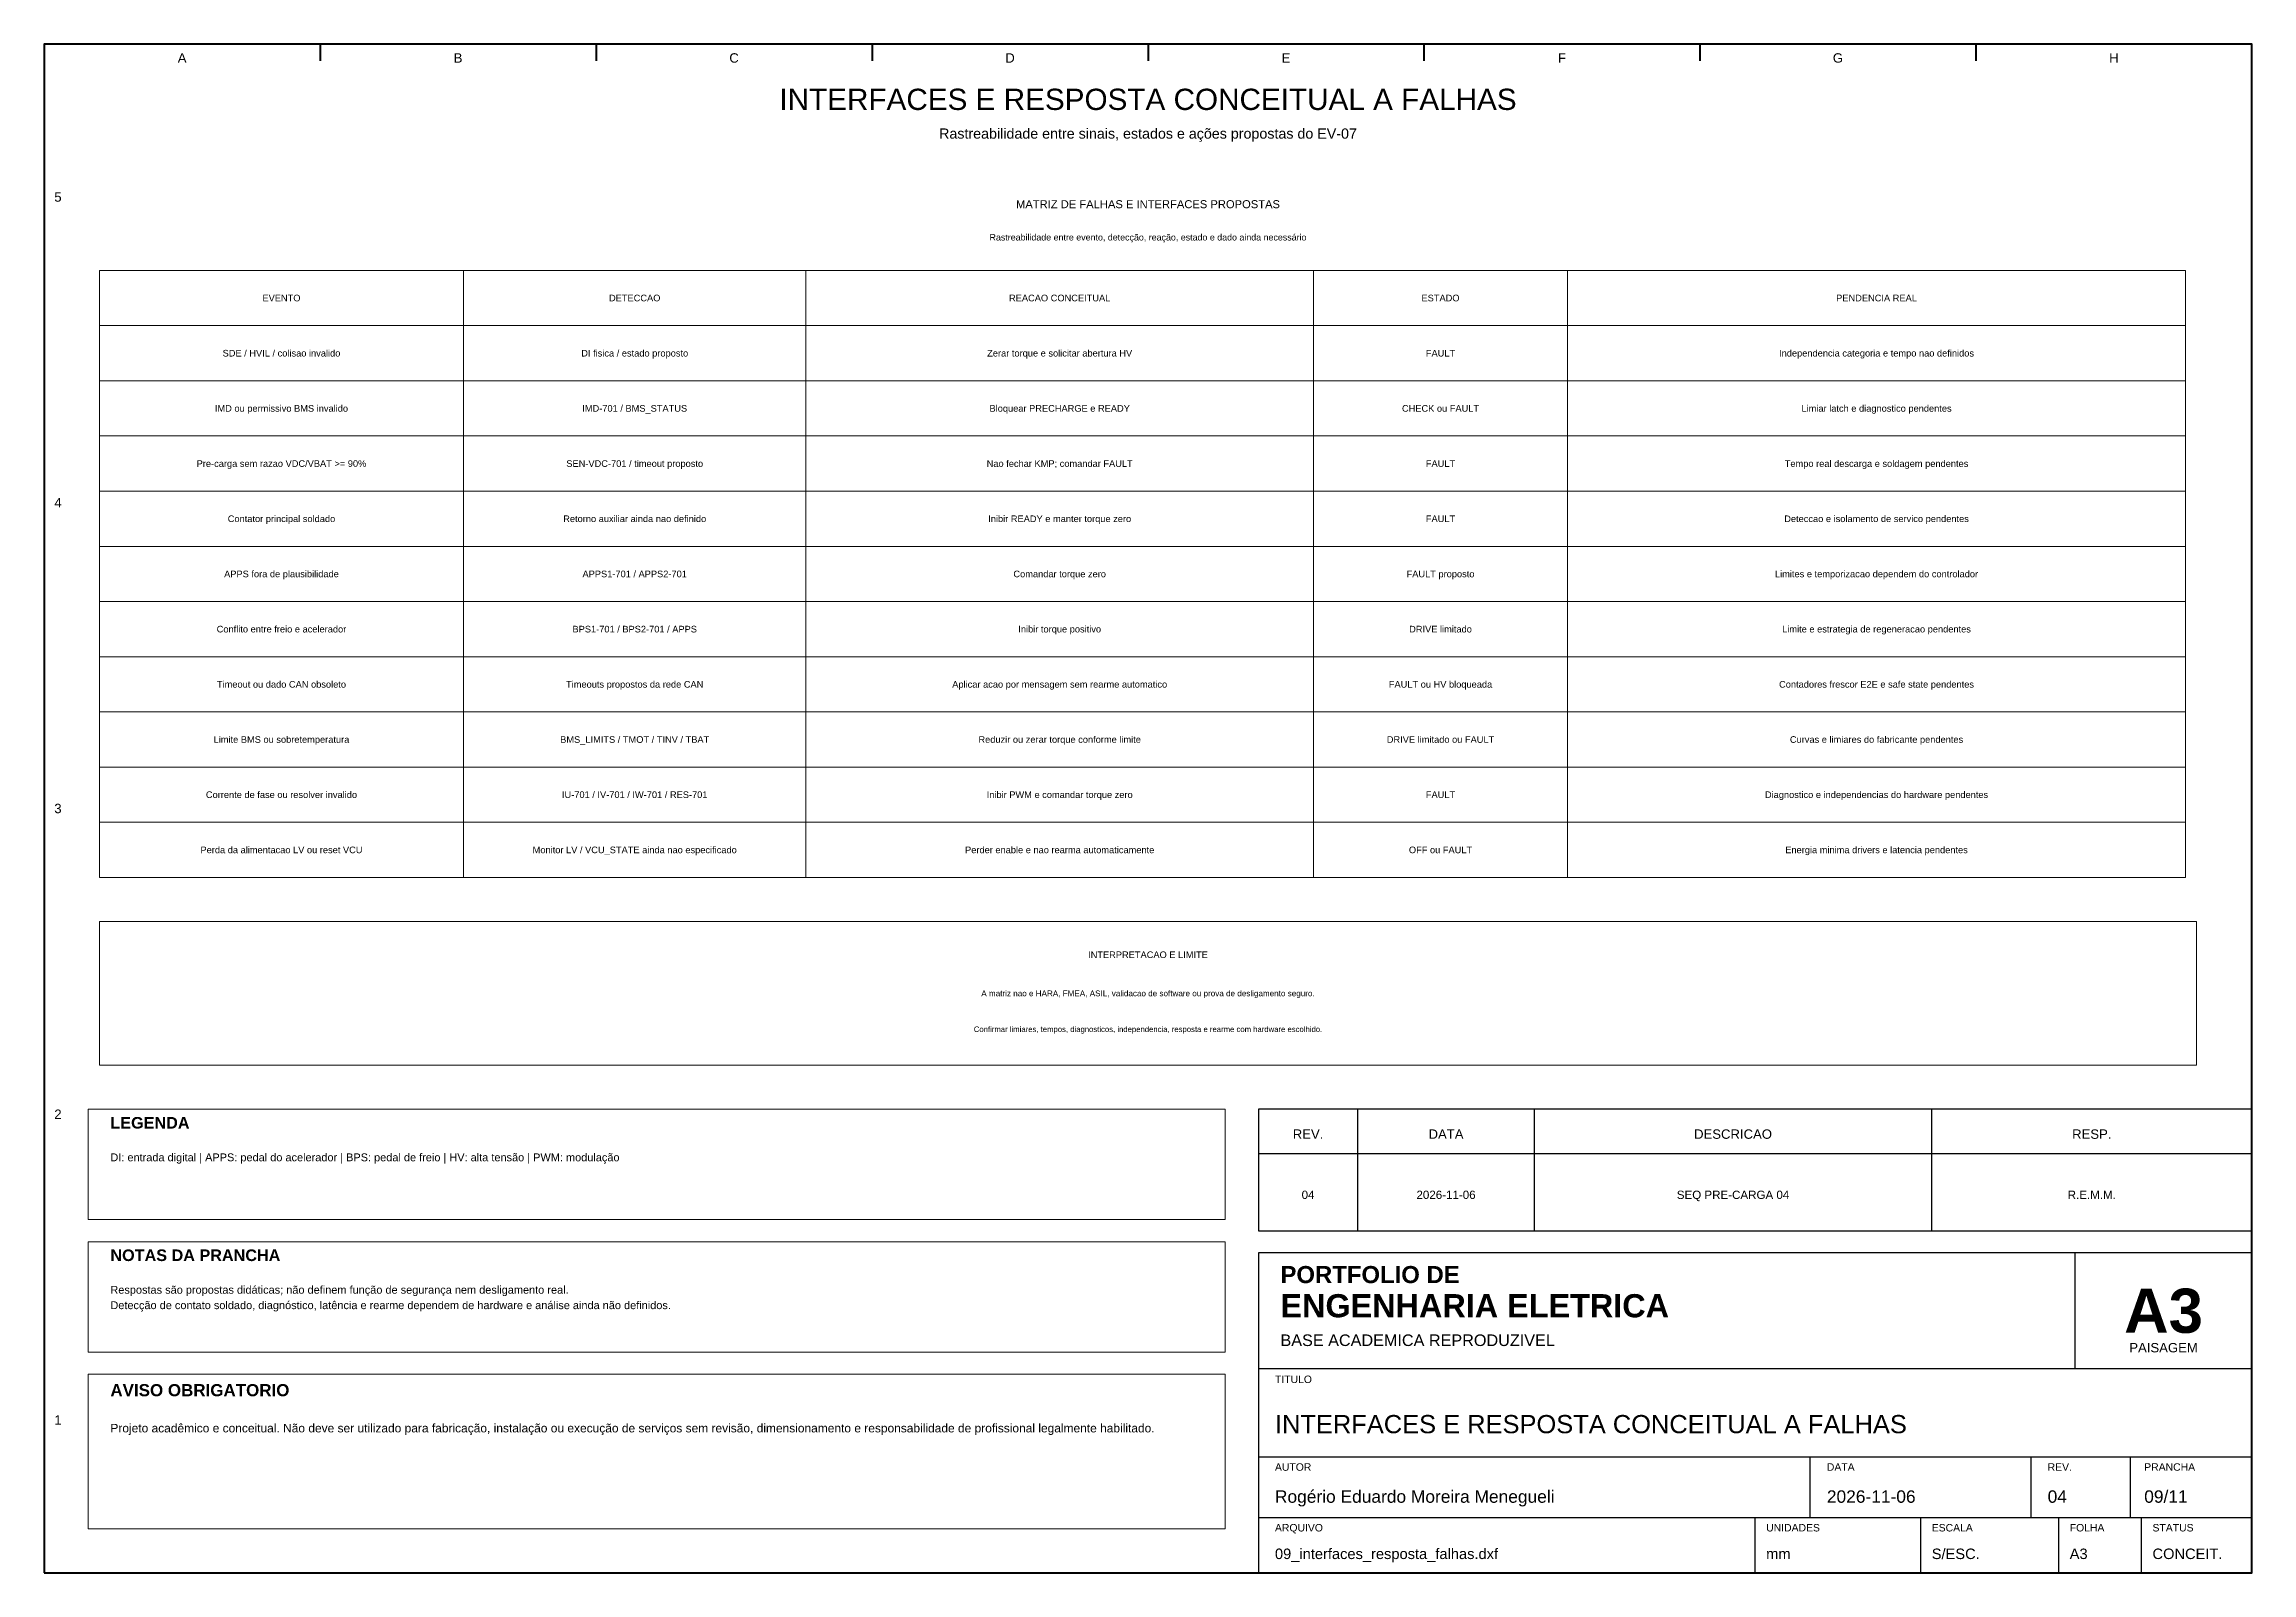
# Model space of a CAD drawing. Header units: millimetres. Extents: x 10 to 410, y 10 to 287.
import ezdxf
from ezdxf.enums import TextEntityAlignment as Align

# ---------------------------------------------------------------- set-up
doc = ezdxf.new("R2010")
doc.units = ezdxf.units.MM
for name, color, linetype, lineweight in [('00_MOLDURA', 7, 'CONTINUOUS', 50), ('01_CARIMBO', 7, 'CONTINUOUS', 25), ('02_TEXTO', 7, 'CONTINUOUS', 18), ('06_COMANDO', 94, 'CONTINUOUS', 25), ('12_LEGENDA', 7, 'CONTINUOUS', 18), ('13_NOTAS', 7, 'CONTINUOUS', 18)]:
    doc.layers.add(name, color=color, linetype=linetype, lineweight=lineweight)
doc.styles.add('PORTFOLIO_TEXTO', font='arial.ttf')
doc.styles.add('PORTFOLIO_TITULO', font='arialbd.ttf', dxfattribs={"width": 0.92})

# ---------------------------------------------------------------- blocks, each defined once
blk = doc.blocks.new('CARIMBO_A3')
at = {"layer": '01_CARIMBO'}
for p, q in [((148, 37), (148, 58)), ((0, 37), (180, 37)), ((0, 21), (180, 21)), ((100, 10), (100, 21)), ((140, 10), (140, 21)), ((158, 10), (158, 21)), ((0, 10), (180, 10)), ((90, 0), (90, 10)), ((120, 0), (120, 10)), ((145, 0), (145, 10)), ((160, 0), (160, 10))]:
    blk.add_line(p, q, dxfattribs=at)
blk.add_lwpolyline([(0, 0), (180, 0), (180, 58), (0, 58)], close=True, dxfattribs=at)
at = {"layer": '01_CARIMBO', "style": 'PORTFOLIO_TEXTO'}
for s, p in [('TITULO', (3, 34.4)), ('AUTOR', (3, 18.5)), ('DATA', (103, 18.5)), ('REV.', (143, 18.5)), ('PRANCHA', (160.5, 18.5)), ('ARQUIVO', (3, 7.5)), ('UNIDADES', (92, 7.5)), ('ESCALA', (122, 7.5)), ('FOLHA', (147, 7.5)), ('STATUS', (162, 7.5))]:
    blk.add_text(s, height=1.35, dxfattribs=at).set_placement(p)
at = {"layer": '02_TEXTO'}
for s, height, style, p in [('PORTFOLIO DE', 3.1, 'PORTFOLIO_TITULO', (4, 52.5)), ('ENGENHARIA ELETRICA', 4.2, 'PORTFOLIO_TITULO', (4, 46.3)), ('BASE ACADEMICA REPRODUZIVEL', 2.1, 'PORTFOLIO_TEXTO', (4, 41.1))]:
    blk.add_text(s, height=height, dxfattribs=dict(at, style=style)).set_placement(p)
for s, height, style, p in [('A3', 8, 'PORTFOLIO_TITULO', (164, 47.5)), ('PAISAGEM', 1.7, 'PORTFOLIO_TEXTO', (164, 40.8))]:
    blk.add_text(s, height=height, dxfattribs=dict(at, style=style)).set_placement(p, align=Align.MIDDLE_CENTER)
at = {"layer": '02_TEXTO', "style": 'PORTFOLIO_TEXTO'}
for tag, p, height in [('TITULO', (3, 25.3), 3.3), ('AUTOR', (3, 12.7), 2.25), ('DATA', (103, 12.7), 2.25), ('REVISAO', (143, 12.7), 2.25), ('PRANCHA', (160.5, 12.7), 2.25), ('ARQUIVO', (3, 2.5), 1.9), ('UNIDADES', (92, 2.5), 1.9), ('ESCALA', (122, 2.5), 1.9), ('FOLHA', (147, 2.5), 1.9), ('STATUS', (162, 2.5), 1.9)]:
    blk.add_attdef(tag, p, '', height=height, dxfattribs=at)

msp = doc.modelspace()

# ---------------------------------------------------------------- linework, layer by layer
at = {"layer": '00_MOLDURA'}
for p, q in [((60, 287), (60, 284)), ((110, 287), (110, 284)), ((160, 287), (160, 284)), ((210, 287), (210, 284)), ((260, 287), (260, 284)), ((310, 287), (310, 284)), ((360, 287), (360, 284))]:
    msp.add_line(p, q, dxfattribs=at)
msp.add_lwpolyline([(10, 10), (410, 10), (410, 287), (10, 287)], close=True, dxfattribs=at)
at = {"layer": '01_CARIMBO'}
for p, q in [((248, 72), (248, 94)), ((280, 72), (280, 94)), ((352, 72), (352, 94)), ((230, 86), (410, 86))]:
    msp.add_line(p, q, dxfattribs=at)
msp.add_lwpolyline([(230, 72), (410, 72), (410, 94), (230, 94)], close=True, dxfattribs=at)
at = {"layer": '12_LEGENDA'}
for p, q in [((86, 136), (86, 246)), ((148, 136), (148, 246)), ((240, 136), (240, 246)), ((286, 136), (286, 246)), ((20, 236), (398, 236)), ((20, 226), (398, 226)), ((20, 216), (398, 216)), ((20, 206), (398, 206)), ((20, 196), (398, 196)), ((20, 186), (398, 186)), ((20, 176), (398, 176)), ((20, 166), (398, 166)), ((20, 156), (398, 156)), ((20, 146), (398, 146))]:
    msp.add_line(p, q, dxfattribs=at)
for points in [[(20, 136), (398, 136), (398, 246), (20, 246)], [(18, 74), (224, 74), (224, 94), (18, 94)]]:
    msp.add_lwpolyline(points, close=True, dxfattribs=at)
at = {"layer": '13_NOTAS'}
for points in [[(20, 102), (400, 102), (400, 128), (20, 128)], [(18, 50), (224, 50), (224, 70), (18, 70)], [(18, 18), (224, 18), (224, 46), (18, 46)]]:
    msp.add_lwpolyline(points, close=True, dxfattribs=at)

# ---------------------------------------------------------------- block references
at = {"layer": '01_CARIMBO'}
msp.add_blockref('CARIMBO_A3', (230, 10), dxfattribs=at).add_auto_attribs({'TITULO': 'INTERFACES E RESPOSTA CONCEITUAL A FALHAS', 'AUTOR': 'Rogério Eduardo Moreira Menegueli', 'DATA': '2026-11-06', 'REVISAO': '04', 'PRANCHA': '09/11', 'ARQUIVO': '09_interfaces_resposta_falhas.dxf', 'UNIDADES': 'mm', 'ESCALA': 'S/ESC.', 'FOLHA': 'A3', 'STATUS': 'CONCEIT.'})

# ---------------------------------------------------------------- texts
at = {"layer": '00_MOLDURA', "style": 'PORTFOLIO_TEXTO'}
for s, p in [('A', (35, 284.5)), ('B', (85, 284.5)), ('C', (135, 284.5)), ('D', (185, 284.5)), ('E', (235, 284.5)), ('F', (285, 284.5)), ('G', (335, 284.5)), ('H', (385, 284.5)), ('5', (12.5, 259.3)), ('4', (12.5, 203.9)), ('3', (12.5, 148.5)), ('2', (12.5, 93.1)), ('1', (12.5, 37.7))]:
    msp.add_text(s, height=1.7, dxfattribs=at).set_placement(p, align=Align.MIDDLE_CENTER)
at = {"layer": '01_CARIMBO', "style": 'PORTFOLIO_TEXTO'}
for s, p in [('REV.', (239, 89.5)), ('DATA', (264, 89.5)), ('DESCRICAO', (316, 89.5)), ('RESP.', (381, 89.5))]:
    msp.add_text(s, height=1.7, dxfattribs=at).set_placement(p, align=Align.MIDDLE_CENTER)
at = {"layer": '02_TEXTO', "style": 'PORTFOLIO_TEXTO'}
for s, height, p in [('INTERFACES E RESPOSTA CONCEITUAL A FALHAS', 3.85, (210, 277)), ('Rastreabilidade entre sinais, estados e ações propostas do EV-07', 1.85, (210, 270.8)), ('Rastreabilidade entre evento, detecção, reação, estado e dado ainda necessário', 1.15, (210, 252)), ('SDE / HVIL / colisao invalido', 1.2, (53, 231)), ('DI fisica / estado proposto', 1.2, (117, 231)), ('Zerar torque e solicitar abertura HV', 1.2, (194, 231)), ('FAULT', 1.2, (263, 231)), ('Independencia categoria e tempo nao definidos', 1.2, (342, 231)), ('IMD ou permissivo BMS invalido', 1.2, (53, 221)), ('IMD-701 / BMS_STATUS', 1.2, (117, 221)), ('Bloquear PRECHARGE e READY', 1.2, (194, 221)), ('CHECK ou FAULT', 1.2, (263, 221)), ('Limiar latch e diagnostico pendentes', 1.2, (342, 221)), ('Pre-carga sem razao VDC/VBAT >= 90%', 1.2, (53, 211)), ('SEN-VDC-701 / timeout proposto', 1.2, (117, 211)), ('Nao fechar KMP; comandar FAULT', 1.2, (194, 211)), ('FAULT', 1.2, (263, 211)), ('Tempo real descarga e soldagem pendentes', 1.2, (342, 211)), ('Contator principal soldado', 1.2, (53, 201)), ('Retorno auxiliar ainda nao definido', 1.2, (117, 201)), ('Inibir READY e manter torque zero', 1.2, (194, 201)), ('FAULT', 1.2, (263, 201)), ('Deteccao e isolamento de servico pendentes', 1.2, (342, 201)), ('APPS fora de plausibilidade', 1.2, (53, 191)), ('APPS1-701 / APPS2-701', 1.2, (117, 191)), ('Comandar torque zero', 1.2, (194, 191)), ('FAULT proposto', 1.2, (263, 191)), ('Limites e temporizacao dependem do controlador', 1.2, (342, 191)), ('Conflito entre freio e acelerador', 1.2, (53, 181)), ('BPS1-701 / BPS2-701 / APPS', 1.2, (117, 181)), ('Inibir torque positivo', 1.2, (194, 181)), ('DRIVE limitado', 1.2, (263, 181)), ('Limite e estrategia de regeneracao pendentes', 1.2, (342, 181)), ('Timeout ou dado CAN obsoleto', 1.2, (53, 171)), ('Timeouts propostos da rede CAN', 1.2, (117, 171)), ('Aplicar acao por mensagem sem rearme automatico', 1.2, (194, 171)), ('FAULT ou HV bloqueada', 1.2, (263, 171)), ('Contadores frescor E2E e safe state pendentes', 1.2, (342, 171)), ('Limite BMS ou sobretemperatura', 1.2, (53, 161)), ('BMS_LIMITS / TMOT / TINV / TBAT', 1.2, (117, 161)), ('Reduzir ou zerar torque conforme limite', 1.2, (194, 161)), ('DRIVE limitado ou FAULT', 1.2, (263, 161)), ('Curvas e limiares do fabricante pendentes', 1.2, (342, 161)), ('Corrente de fase ou resolver invalido', 1.2, (53, 151)), ('IU-701 / IV-701 / IW-701 / RES-701', 1.2, (117, 151)), ('Inibir PWM e comandar torque zero', 1.2, (194, 151)), ('FAULT', 1.2, (263, 151)), ('Diagnostico e independencias do hardware pendentes', 1.2, (342, 151)), ('Perda da alimentacao LV ou reset VCU', 1.2, (53, 141)), ('Monitor LV / VCU_STATE ainda nao especificado', 1.2, (117, 141)), ('Perder enable e nao rearma automaticamente', 1.2, (194, 141)), ('OFF ou FAULT', 1.2, (263, 141)), ('Energia minima drivers e latencia pendentes', 1.2, (342, 141)), ('A matriz nao e HARA, FMEA, ASIL, validacao de software ou prova de desligamento seguro.', 1.05, (210, 115)), ('Confirmar limiares, tempos, diagnosticos, independencia, resposta e rearme com hardware escolhido.', 1, (210, 108.5)), ('04', 1.5, (239, 78.5)), ('2026-11-06', 1.5, (264, 78.5)), ('SEQ PRE-CARGA 04', 1.5, (316, 78.5)), ('R.E.M.M.', 1.5, (381, 78.5))]:
    msp.add_text(s, height=height, dxfattribs=at).set_placement(p, align=Align.MIDDLE_CENTER)
at = {"layer": '06_COMANDO', "style": 'PORTFOLIO_TEXTO'}
msp.add_text('MATRIZ DE FALHAS E INTERFACES PROPOSTAS', height=1.45, dxfattribs=at).set_placement((210, 258), align=Align.MIDDLE_CENTER)
at = {"layer": '12_LEGENDA', "style": 'PORTFOLIO_TEXTO'}
for s, p in [('EVENTO', (53, 241)), ('DETECCAO', (117, 241)), ('REACAO CONCEITUAL', (194, 241)), ('ESTADO', (263, 241)), ('PENDENCIA REAL', (342, 241))]:
    msp.add_text(s, height=1.2, dxfattribs=at).set_placement(p, align=Align.MIDDLE_CENTER)
at = {"layer": '12_LEGENDA', "style": 'PORTFOLIO_TITULO'}
msp.add_text('LEGENDA', height=2.1, dxfattribs=at).set_placement((22, 90.5))
at = {"layer": '12_LEGENDA', "insert": (22, 86), "char_height": 1.42, "width": 198, "attachment_point": 1, "line_spacing_factor": 1.18, "style": 'PORTFOLIO_TEXTO'}
msp.add_mtext('DI: entrada digital | APPS: pedal do acelerador | BPS: pedal de freio | HV: alta tensão | PWM: modulação', dxfattribs=at)
at = {"layer": '13_NOTAS', "style": 'PORTFOLIO_TEXTO'}
msp.add_text('INTERPRETACAO E LIMITE', height=1.2, dxfattribs=at).set_placement((210, 122), align=Align.MIDDLE_CENTER)
at = {"layer": '13_NOTAS', "style": 'PORTFOLIO_TITULO'}
for s, height, p in [('NOTAS DA PRANCHA', 2.1, (22, 66.5)), ('AVISO OBRIGATORIO', 2.2, (22, 42))]:
    msp.add_text(s, height=height, dxfattribs=at).set_placement(p)
at = {"layer": '13_NOTAS', "width": 198, "attachment_point": 1, "line_spacing_factor": 1.18, "style": 'PORTFOLIO_TEXTO'}
for s, insert, char_height in [('Respostas são propostas didáticas; não definem função de segurança nem desligamento real.\\PDetecção de contato soldado, diagnóstico, latência e rearme dependem de hardware e análise ainda não definidos.', (22, 62), 1.42), ('Projeto acadêmico e conceitual. Não deve ser utilizado para fabricação, instalação ou execução de serviços sem revisão, dimensionamento e responsabilidade de profissional legalmente habilitado.', (22, 37), 1.55)]:
    msp.add_mtext(s, dxfattribs=dict(at, insert=insert, char_height=char_height))

doc.saveas('drawing.dxf')
